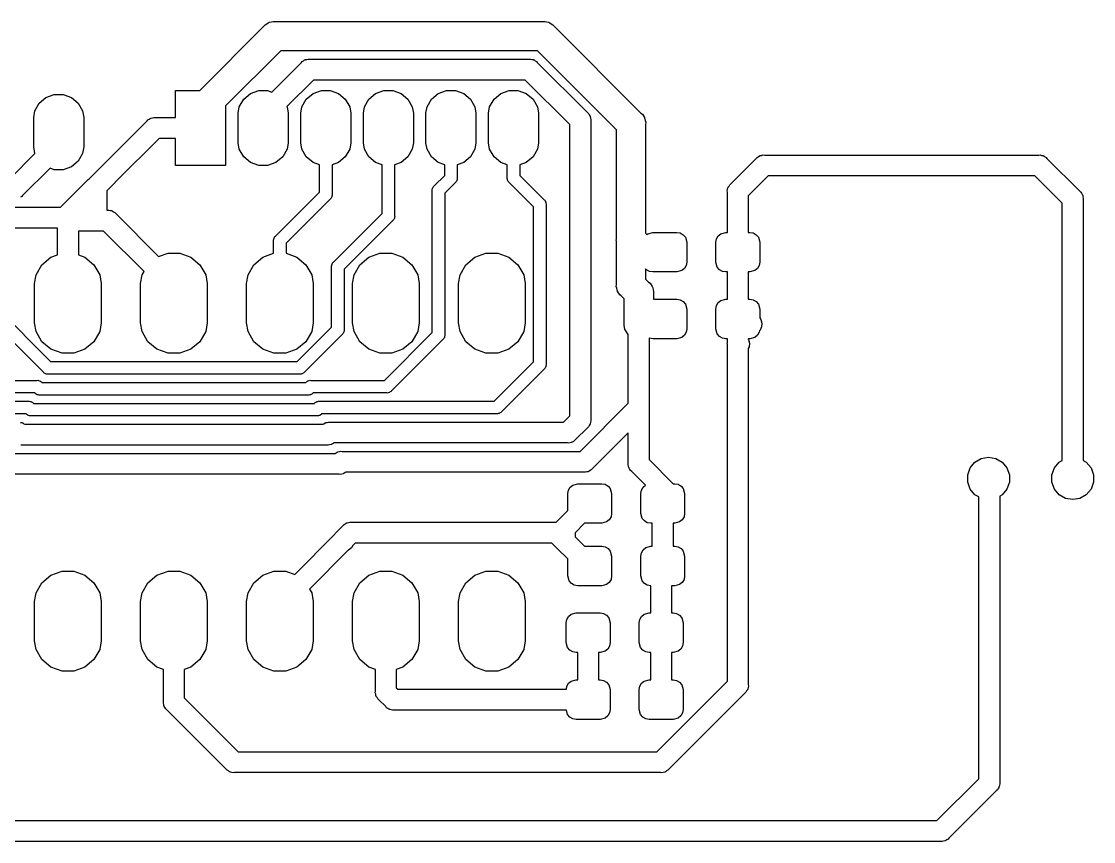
# Model space of a CAD drawing. Extents: x 41 to 175, y -135 to -43.
# Drawn here: x 118.81 to 144.5, y -134.9 to -115.25 of the extents above; entities that cross this region are included whole.
import ezdxf

# ---------------------------------------------------------------- set-up
doc = ezdxf.new("R2010")
doc.units = 0
doc.header["$MEASUREMENT"] = 0
doc.layers.add('BLACK', color=7, linetype='CONTINUOUS')

msp = doc.modelspace()

# ---------------------------------------------------------------- linework, layer by layer
at = {"layer": 'BLACK', "linetype": 'CONTINUOUS'}
for p, q in [((123.079, -116.9), (124.615, -115.363)), ((124.615, -115.363), (124.645, -115.328)), ((124.645, -115.328), (124.685, -115.305)), ((124.685, -115.305), (124.723, -115.278)), ((124.723, -115.278), (124.739, -115.274)), ((124.739, -115.274), (124.752, -115.266)), ((124.752, -115.266), (124.798, -115.258)), ((124.798, -115.258), (124.843, -115.246)), ((124.843, -115.246), (124.889, -115.25)), ((124.889, -115.25), (131.301, -115.25)), ((131.301, -115.25), (131.347, -115.246)), ((131.347, -115.246), (131.392, -115.258)), ((131.392, -115.258), (131.438, -115.266)), ((131.438, -115.266), (131.451, -115.274)), ((131.451, -115.274), (131.467, -115.278)), ((131.467, -115.278), (131.505, -115.305)), ((131.505, -115.305), (131.545, -115.328)), ((131.545, -115.328), (131.575, -115.363)), ((131.575, -115.363), (133.653, -117.442)), ((125.019, -115.95), (123.7, -117.269)), ((131.171, -115.95), (125.019, -115.95)), ((133.066, -117.845), (131.171, -115.95)), ((124.809, -116.938), (125.516, -116.231)), ((125.516, -116.231), (125.537, -116.206)), ((125.537, -116.206), (125.566, -116.189)), ((125.566, -116.189), (125.593, -116.17)), ((125.593, -116.17), (125.604, -116.167)), ((125.604, -116.167), (125.613, -116.161)), ((125.613, -116.161), (125.646, -116.156)), ((125.646, -116.156), (125.678, -116.147)), ((125.678, -116.147), (125.711, -116.15)), ((125.711, -116.15), (130.974, -116.15)), ((130.974, -116.15), (131.007, -116.147)), ((131.007, -116.147), (131.039, -116.156)), ((131.039, -116.156), (131.072, -116.161)), ((131.072, -116.161), (131.081, -116.167)), ((131.081, -116.167), (131.092, -116.17)), ((131.092, -116.17), (131.119, -116.189)), ((131.119, -116.189), (131.148, -116.206)), ((131.148, -116.206), (131.169, -116.231)), ((131.169, -116.231), (132.369, -117.431)), ((122.5, -117.55), (122.5, -116.9)), ((122.5, -116.9), (123.079, -116.9)), ((124.295, -116.972), (124.494, -116.9)), ((124.494, -116.9), (124.706, -116.9)), ((124.706, -116.9), (124.809, -116.938)), ((125.804, -116.65), (125.169, -117.285)), ((125.795, -116.972), (125.994, -116.9)), ((130.881, -116.65), (125.804, -116.65)), ((125.994, -116.9), (126.206, -116.9)), ((126.206, -116.9), (126.405, -116.972)), ((127.295, -116.972), (127.494, -116.9)), ((127.494, -116.9), (127.706, -116.9)), ((127.706, -116.9), (127.905, -116.972)), ((128.795, -116.972), (128.994, -116.9)), ((128.994, -116.9), (129.206, -116.9)), ((129.206, -116.9), (129.405, -116.972)), ((130.295, -116.972), (130.494, -116.9)), ((130.494, -116.9), (130.706, -116.9)), ((130.706, -116.9), (130.905, -116.972)), ((131.95, -117.719), (130.881, -116.65)), ((119.233, -117.208), (119.395, -117.072)), ((119.395, -117.072), (119.594, -117)), ((119.594, -117), (119.806, -117)), ((119.806, -117), (120.005, -117.072)), ((120.005, -117.072), (120.167, -117.208)), ((124.027, -117.292), (124.133, -117.108)), ((124.133, -117.108), (124.295, -116.972)), ((125.527, -117.292), (125.633, -117.108)), ((125.633, -117.108), (125.795, -116.972)), ((126.405, -116.972), (126.567, -117.108)), ((126.567, -117.108), (126.673, -117.292)), ((127.027, -117.292), (127.133, -117.108)), ((127.133, -117.108), (127.295, -116.972)), ((127.905, -116.972), (128.067, -117.108)), ((128.067, -117.108), (128.173, -117.292)), ((128.527, -117.292), (128.633, -117.108)), ((128.633, -117.108), (128.795, -116.972)), ((129.405, -116.972), (129.567, -117.108)), ((129.567, -117.108), (129.673, -117.292)), ((130.027, -117.292), (130.133, -117.108)), ((130.133, -117.108), (130.295, -116.972)), ((130.905, -116.972), (131.067, -117.108)), ((131.067, -117.108), (131.173, -117.292)), ((119.1, -117.548), (119.127, -117.392)), ((119.127, -117.392), (119.233, -117.208)), ((120.167, -117.208), (120.273, -117.392)), ((120.273, -117.392), (120.3, -117.548)), ((123.7, -117.269), (123.7, -118.7)), ((124, -117.448), (124.027, -117.292)), ((125.169, -117.285), (125.173, -117.292)), ((125.173, -117.292), (125.2, -117.448)), ((125.5, -117.448), (125.527, -117.292)), ((126.673, -117.292), (126.7, -117.448)), ((127, -117.448), (127.027, -117.292)), ((128.173, -117.292), (128.2, -117.448)), ((128.5, -117.448), (128.527, -117.292)), ((129.673, -117.292), (129.7, -117.448)), ((130, -117.448), (130.027, -117.292)), ((131.173, -117.292), (131.2, -117.448)), ((119.1, -118.252), (119.1, -117.548)), ((120.3, -117.548), (120.3, -118.252)), ((120.739, -118.708), (121.816, -117.631)), ((121.816, -117.631), (121.837, -117.606)), ((121.837, -117.606), (121.866, -117.589)), ((121.866, -117.589), (121.893, -117.57)), ((121.893, -117.57), (121.904, -117.567)), ((121.904, -117.567), (121.913, -117.561)), ((121.913, -117.561), (121.946, -117.556)), ((121.946, -117.556), (121.978, -117.547)), ((121.978, -117.547), (122.011, -117.55)), ((122.011, -117.55), (122.5, -117.55)), ((124, -118.152), (124, -117.448)), ((125.2, -117.448), (125.2, -118.152)), ((125.5, -118.152), (125.5, -117.448)), ((126.7, -117.448), (126.7, -118.152)), ((127, -118.152), (127, -117.448)), ((128.2, -117.448), (128.2, -118.152)), ((128.5, -118.152), (128.5, -117.448)), ((129.7, -117.448), (129.7, -118.152)), ((130, -118.152), (130, -117.448)), ((131.2, -117.448), (131.2, -118.152)), ((132.369, -117.431), (132.394, -117.452)), ((132.394, -117.452), (132.411, -117.481)), ((132.411, -117.481), (132.43, -117.508)), ((132.43, -117.508), (132.433, -117.519)), ((132.433, -117.519), (132.439, -117.528)), ((132.439, -117.528), (132.444, -117.561)), ((132.444, -117.561), (132.453, -117.593)), ((132.453, -117.593), (132.45, -117.626)), ((132.45, -117.626), (132.45, -124.789)), ((133.653, -117.442), (133.689, -117.472)), ((133.689, -117.472), (133.712, -117.512)), ((133.712, -117.512), (133.738, -117.55)), ((133.738, -117.55), (133.742, -117.565)), ((133.742, -117.565), (133.75, -117.578)), ((133.75, -117.578), (133.758, -117.624)), ((133.758, -117.624), (133.77, -117.669)), ((133.77, -117.669), (133.766, -117.715)), ((131.95, -124.696), (131.95, -117.719)), ((133.066, -120.438), (133.066, -117.845)), ((133.766, -117.715), (133.766, -120.324)), ((122.104, -118.05), (121.092, -119.061)), ((122.5, -118.05), (122.104, -118.05)), ((122.5, -118.7), (122.5, -118.05)), ((124.027, -118.308), (124, -118.152)), ((125.2, -118.152), (125.173, -118.308)), ((125.527, -118.308), (125.5, -118.152)), ((126.7, -118.152), (126.673, -118.308)), ((127.027, -118.308), (127, -118.152)), ((128.2, -118.152), (128.173, -118.308)), ((128.527, -118.308), (128.5, -118.152)), ((129.7, -118.152), (129.673, -118.308)), ((130.027, -118.308), (130, -118.152)), ((131.2, -118.152), (131.173, -118.308)), ((118.546, -119), (119.131, -118.415)), ((119.127, -118.408), (119.1, -118.252)), ((119.131, -118.415), (119.127, -118.408)), ((120.273, -118.408), (120.167, -118.592)), ((120.3, -118.252), (120.273, -118.408)), ((124.133, -118.492), (124.027, -118.308)), ((125.173, -118.308), (125.067, -118.492)), ((125.633, -118.492), (125.527, -118.308)), ((126.673, -118.308), (126.567, -118.492)), ((127.133, -118.492), (127.027, -118.308)), ((128.173, -118.308), (128.067, -118.492)), ((128.633, -118.492), (128.527, -118.308)), ((129.673, -118.308), (129.567, -118.492)), ((130.133, -118.492), (130.027, -118.308)), ((131.173, -118.308), (131.067, -118.492)), ((136.546, -118.456), (136.578, -118.447)), ((136.578, -118.447), (136.611, -118.45)), ((143.189, -118.45), (143.222, -118.447)), ((143.222, -118.447), (143.254, -118.456)), ((120.167, -118.592), (120.005, -118.728)), ((123.7, -118.7), (122.5, -118.7)), ((124.295, -118.628), (124.133, -118.492)), ((124.494, -118.7), (124.295, -118.628)), ((124.706, -118.7), (124.494, -118.7)), ((124.905, -118.628), (124.706, -118.7)), ((125.067, -118.492), (124.905, -118.628)), ((125.795, -118.628), (125.633, -118.492)), ((125.95, -118.684), (125.795, -118.628)), ((125.95, -119.013), (125.95, -118.684)), ((126.405, -118.628), (126.25, -118.684)), ((126.25, -118.684), (126.25, -119.393)), ((126.567, -118.492), (126.405, -118.628)), ((127.295, -118.628), (127.133, -118.492)), ((127.45, -118.684), (127.295, -118.628)), ((127.45, -119.852), (127.45, -118.684)), ((127.905, -118.628), (127.75, -118.684)), ((127.75, -118.684), (127.75, -119.907)), ((128.067, -118.492), (127.905, -118.628)), ((128.795, -118.628), (128.633, -118.492)), ((128.95, -118.684), (128.795, -118.628)), ((128.95, -118.938), (128.95, -118.684)), ((129.405, -118.628), (129.25, -118.684)), ((129.25, -118.684), (129.25, -118.993)), ((129.567, -118.492), (129.405, -118.628)), ((130.295, -118.628), (130.133, -118.492)), ((130.45, -118.684), (130.295, -118.628)), ((130.45, -118.993), (130.45, -118.684)), ((130.905, -118.628), (130.75, -118.684)), ((130.75, -118.684), (130.75, -118.938)), ((131.067, -118.492), (130.905, -118.628)), ((135.806, -119.141), (136.416, -118.531)), ((136.416, -118.531), (136.437, -118.506)), ((136.437, -118.506), (136.466, -118.489)), ((136.466, -118.489), (136.493, -118.47)), ((136.493, -118.47), (136.504, -118.467)), ((136.504, -118.467), (136.513, -118.461)), ((136.513, -118.461), (136.546, -118.456)), ((136.611, -118.45), (143.189, -118.45)), ((143.254, -118.456), (143.287, -118.461)), ((143.287, -118.461), (143.296, -118.467)), ((143.296, -118.467), (143.307, -118.47)), ((143.307, -118.47), (143.334, -118.489)), ((143.334, -118.489), (143.363, -118.506)), ((143.363, -118.506), (143.384, -118.531)), ((143.384, -118.531), (144.169, -119.316)), ((119.491, -118.762), (118.834, -119.419)), ((119.594, -118.8), (119.491, -118.762)), ((119.806, -118.8), (119.594, -118.8)), ((120.005, -118.728), (119.806, -118.8)), ((120.431, -119.016), (120.654, -118.793)), ((120.654, -118.793), (120.739, -118.708)), ((120.739, -118.708), (120.739, -118.708)), ((128.699, -119.189), (128.95, -118.938)), ((130.75, -118.938), (131.331, -119.519)), ((136.704, -118.95), (136.225, -119.429)), ((143.096, -118.95), (136.704, -118.95)), ((143.75, -119.604), (143.096, -118.95)), ((119.746, -119.7), (120.4, -119.046)), ((120.4, -119.046), (120.406, -119.037)), ((120.406, -119.037), (120.431, -119.016)), ((121.009, -119.144), (120.85, -119.304)), ((121.092, -119.061), (121.009, -119.144)), ((121.092, -119.061), (121.092, -119.061)), ((125.95, -119.338), (125.95, -119.013)), ((125.95, -119.013), (125.95, -119.013)), ((128.673, -119.219), (128.683, -119.202)), ((128.683, -119.202), (128.699, -119.189)), ((129.201, -119.111), (128.95, -119.362)), ((129.217, -119.098), (129.201, -119.111)), ((129.227, -119.081), (129.217, -119.098)), ((129.238, -119.064), (129.227, -119.081)), ((129.24, -119.058), (129.238, -119.064)), ((129.243, -119.052), (129.24, -119.058)), ((129.247, -119.032), (129.243, -119.052)), ((129.252, -119.013), (129.247, -119.032)), ((129.25, -118.993), (129.252, -119.013)), ((130.448, -119.013), (130.45, -118.993)), ((130.453, -119.032), (130.448, -119.013)), ((130.457, -119.052), (130.453, -119.032)), ((130.46, -119.058), (130.457, -119.052)), ((130.462, -119.064), (130.46, -119.058)), ((130.473, -119.081), (130.462, -119.064)), ((130.483, -119.098), (130.473, -119.081)), ((130.499, -119.111), (130.483, -119.098)), ((131.08, -119.692), (130.499, -119.111)), ((135.745, -119.218), (135.764, -119.191)), ((135.764, -119.191), (135.781, -119.162)), ((135.781, -119.162), (135.806, -119.141)), ((118.813, -119.444), (118.784, -119.461)), ((118.834, -119.419), (118.813, -119.444)), ((120.85, -119.304), (120.85, -119.77)), ((124.899, -120.389), (125.95, -119.338)), ((126.238, -119.464), (126.227, -119.481)), ((126.24, -119.458), (126.238, -119.464)), ((126.243, -119.452), (126.24, -119.458)), ((126.247, -119.432), (126.243, -119.452)), ((126.252, -119.413), (126.247, -119.432)), ((126.25, -119.393), (126.252, -119.413)), ((128.648, -119.287), (128.653, -119.267)), ((128.65, -119.307), (128.648, -119.287)), ((128.65, -122.704), (128.65, -119.307)), ((128.653, -119.267), (128.657, -119.248)), ((128.657, -119.248), (128.66, -119.242)), ((128.66, -119.242), (128.662, -119.236)), ((128.662, -119.236), (128.673, -119.219)), ((128.95, -119.362), (128.95, -122.76)), ((135.722, -119.303), (135.731, -119.271)), ((135.725, -119.336), (135.722, -119.303)), ((135.725, -120.301), (135.725, -119.336)), ((135.731, -119.271), (135.736, -119.238)), ((135.736, -119.238), (135.742, -119.229)), ((135.742, -119.229), (135.745, -119.218)), ((136.225, -119.429), (136.225, -120.301)), ((144.169, -119.316), (144.194, -119.337)), ((144.194, -119.337), (144.211, -119.366)), ((144.211, -119.366), (144.23, -119.393)), ((144.23, -119.393), (144.233, -119.404)), ((144.233, -119.404), (144.239, -119.413)), ((144.239, -119.413), (144.244, -119.446)), ((144.244, -119.446), (144.253, -119.478)), ((110.961, -119.7), (119.746, -119.7)), ((126.201, -119.511), (125.15, -120.562)), ((126.217, -119.498), (126.201, -119.511)), ((126.227, -119.481), (126.217, -119.498)), ((131.08, -123.408), (131.08, -119.692)), ((131.331, -119.519), (131.347, -119.532)), ((131.347, -119.532), (131.357, -119.549)), ((131.357, -119.549), (131.368, -119.566)), ((131.368, -119.566), (131.37, -119.572)), ((131.37, -119.572), (131.373, -119.578)), ((131.373, -119.578), (131.377, -119.598)), ((131.377, -119.598), (131.382, -119.617)), ((131.382, -119.617), (131.38, -119.637)), ((131.38, -119.637), (131.38, -123.463)), ((143.75, -125.767), (143.75, -119.604)), ((144.253, -119.478), (144.25, -119.511)), ((144.25, -119.511), (144.25, -125.767)), ((120.85, -119.77), (120.869, -119.77)), ((120.869, -119.77), (120.902, -119.767)), ((120.902, -119.767), (120.934, -119.776)), ((120.934, -119.776), (120.967, -119.781)), ((120.967, -119.781), (120.977, -119.787)), ((120.977, -119.787), (120.987, -119.79)), ((120.987, -119.79), (121.014, -119.809)), ((121.014, -119.809), (121.043, -119.826)), ((121.043, -119.826), (121.065, -119.851)), ((121.065, -119.851), (122.095, -120.881)), ((126.289, -121.013), (127.45, -119.852)), ((127.738, -119.978), (127.727, -119.994)), ((127.74, -119.972), (127.738, -119.978)), ((127.743, -119.966), (127.74, -119.972)), ((127.747, -119.946), (127.743, -119.966)), ((127.752, -119.927), (127.747, -119.946)), ((127.75, -119.907), (127.752, -119.927)), ((119.67, -120.2), (111.054, -120.2)), ((119.67, -120.84), (119.67, -120.2)), ((127.701, -120.024), (126.54, -121.186)), ((127.717, -120.012), (127.701, -120.024)), ((127.727, -119.994), (127.717, -120.012)), ((120.776, -120.27), (120.17, -120.27)), ((120.17, -120.27), (120.17, -120.84)), ((121.745, -121.239), (120.776, -120.27)), ((124.848, -120.487), (124.853, -120.467)), ((124.85, -120.507), (124.848, -120.487)), ((124.853, -120.467), (124.857, -120.448)), ((124.857, -120.448), (124.86, -120.442)), ((124.86, -120.442), (124.862, -120.436)), ((124.862, -120.436), (124.873, -120.419)), ((124.873, -120.419), (124.883, -120.402)), ((124.883, -120.402), (124.899, -120.389)), ((133.062, -120.499), (133.066, -120.453)), ((133.066, -120.515), (133.062, -120.499)), ((133.066, -120.453), (133.066, -120.438)), ((133.066, -120.438), (133.066, -120.438)), ((133.766, -120.324), (133.795, -120.353)), ((133.795, -120.353), (133.819, -120.333)), ((133.819, -120.333), (133.938, -120.301)), ((133.938, -120.301), (134.512, -120.301)), ((134.512, -120.301), (134.594, -120.315)), ((134.594, -120.315), (134.665, -120.357)), ((134.665, -120.357), (134.718, -120.42)), ((134.718, -120.42), (134.75, -120.539)), ((135.45, -120.539), (135.464, -120.457)), ((135.464, -120.457), (135.506, -120.386)), ((135.506, -120.386), (135.569, -120.333)), ((135.569, -120.333), (135.688, -120.301)), ((135.688, -120.301), (135.725, -120.301)), ((136.225, -120.301), (136.262, -120.301)), ((136.262, -120.301), (136.344, -120.315)), ((136.344, -120.315), (136.415, -120.357)), ((136.415, -120.357), (136.468, -120.42)), ((136.468, -120.42), (136.5, -120.539)), ((124.85, -120.803), (124.85, -120.507)), ((125.15, -120.562), (125.15, -120.803)), ((133.066, -121.552), (133.066, -120.515)), ((134.75, -120.539), (134.75, -121.014)), ((135.45, -121.014), (135.45, -120.539)), ((136.5, -120.539), (136.5, -121.014)), ((119.298, -121.078), (119.514, -120.896)), ((119.514, -120.896), (119.67, -120.84)), ((120.17, -120.84), (120.326, -120.896)), ((120.326, -120.896), (120.542, -121.078)), ((122.095, -120.881), (122.319, -120.8)), ((122.319, -120.8), (122.601, -120.8)), ((122.601, -120.8), (122.866, -120.896)), ((122.866, -120.896), (123.082, -121.078)), ((124.378, -121.078), (124.594, -120.896)), ((124.594, -120.896), (124.85, -120.803)), ((125.15, -120.803), (125.406, -120.896)), ((125.406, -120.896), (125.622, -121.078)), ((126.273, -121.026), (126.289, -121.013)), ((126.918, -121.078), (127.134, -120.896)), ((127.134, -120.896), (127.399, -120.8)), ((127.399, -120.8), (127.681, -120.8)), ((127.681, -120.8), (127.946, -120.896)), ((127.946, -120.896), (128.162, -121.078)), ((129.458, -121.078), (129.674, -120.896)), ((129.674, -120.896), (129.939, -120.8)), ((129.939, -120.8), (130.221, -120.8)), ((130.221, -120.8), (130.486, -120.896)), ((130.486, -120.896), (130.702, -121.078)), ((134.75, -121.014), (134.736, -121.095)), ((135.482, -121.132), (135.45, -121.014)), ((136.5, -121.014), (136.486, -121.095)), ((119.157, -121.322), (119.298, -121.078)), ((120.542, -121.078), (120.683, -121.322)), ((121.697, -121.322), (121.745, -121.239)), ((123.082, -121.078), (123.223, -121.322)), ((124.237, -121.322), (124.378, -121.078)), ((125.622, -121.078), (125.763, -121.322)), ((126.238, -121.11), (126.243, -121.091)), ((126.24, -121.13), (126.238, -121.11)), ((126.24, -122.574), (126.24, -121.13)), ((126.243, -121.091), (126.247, -121.072)), ((126.247, -121.072), (126.25, -121.066)), ((126.25, -121.066), (126.252, -121.059)), ((126.252, -121.059), (126.263, -121.043)), ((126.263, -121.043), (126.273, -121.026)), ((126.54, -121.186), (126.54, -122.63)), ((126.777, -121.322), (126.918, -121.078)), ((128.162, -121.078), (128.303, -121.322)), ((129.317, -121.322), (129.458, -121.078)), ((130.702, -121.078), (130.843, -121.322)), ((133.785, -121.196), (133.766, -121.173)), ((133.766, -121.173), (133.766, -121.422)), ((133.856, -121.237), (133.785, -121.196)), ((133.938, -121.251), (133.856, -121.237)), ((134.512, -121.251), (133.938, -121.251)), ((134.631, -121.219), (134.512, -121.251)), ((134.694, -121.166), (134.631, -121.219)), ((134.736, -121.095), (134.694, -121.166)), ((135.535, -121.196), (135.482, -121.132)), ((135.606, -121.237), (135.535, -121.196)), ((135.688, -121.251), (135.606, -121.237)), ((135.725, -121.251), (135.688, -121.251)), ((135.725, -121.901), (135.725, -121.251)), ((136.262, -121.251), (136.225, -121.251)), ((136.225, -121.251), (136.225, -121.901)), ((136.381, -121.219), (136.262, -121.251)), ((136.444, -121.166), (136.381, -121.219)), ((136.486, -121.095), (136.444, -121.166)), ((119.12, -121.53), (119.157, -121.322)), ((119.12, -122.47), (119.12, -121.53)), ((120.683, -121.322), (120.72, -121.53)), ((120.72, -121.53), (120.72, -122.47)), ((121.66, -121.53), (121.697, -121.322)), ((121.66, -122.47), (121.66, -121.53)), ((123.223, -121.322), (123.26, -121.53)), ((123.26, -121.53), (123.26, -122.47)), ((124.2, -121.53), (124.237, -121.322)), ((124.2, -122.47), (124.2, -121.53)), ((125.763, -121.322), (125.8, -121.53)), ((125.8, -121.53), (125.8, -122.47)), ((126.74, -121.53), (126.777, -121.322)), ((126.74, -122.47), (126.74, -121.53)), ((128.303, -121.322), (128.34, -121.53)), ((128.34, -121.53), (128.34, -122.47)), ((129.28, -121.53), (129.317, -121.322)), ((129.28, -122.47), (129.28, -121.53)), ((130.843, -121.322), (130.88, -121.53)), ((130.88, -121.53), (130.88, -122.47)), ((133.766, -121.422), (133.837, -121.493)), ((133.837, -121.493), (133.872, -121.523)), ((133.872, -121.523), (133.895, -121.563)), ((133.062, -121.598), (133.066, -121.552)), ((133.074, -121.643), (133.062, -121.598)), ((133.082, -121.689), (133.074, -121.643)), ((133.09, -121.703), (133.082, -121.689)), ((133.094, -121.718), (133.09, -121.703)), ((133.121, -121.756), (133.094, -121.718)), ((133.144, -121.796), (133.121, -121.756)), ((133.895, -121.563), (133.922, -121.601)), ((133.922, -121.601), (133.926, -121.616)), ((133.926, -121.616), (133.934, -121.63)), ((133.934, -121.63), (133.942, -121.675)), ((133.942, -121.675), (133.954, -121.72)), ((133.954, -121.72), (133.95, -121.766)), ((133.95, -121.766), (133.95, -121.901)), ((133.18, -121.826), (133.144, -121.796)), ((133.25, -121.896), (133.18, -121.826)), ((133.25, -122.531), (133.25, -121.896)), ((133.95, -121.901), (134.512, -121.901)), ((134.512, -121.901), (134.594, -121.915)), ((134.594, -121.915), (134.665, -121.957)), ((134.665, -121.957), (134.718, -122.02)), ((134.718, -122.02), (134.75, -122.139)), ((135.464, -122.057), (135.506, -121.986)), ((135.506, -121.986), (135.569, -121.933)), ((135.569, -121.933), (135.688, -121.901)), ((135.688, -121.901), (135.725, -121.901)), ((136.225, -121.901), (136.262, -121.901)), ((136.262, -121.901), (136.344, -121.915)), ((136.344, -121.915), (136.415, -121.957)), ((136.415, -121.957), (136.468, -122.02)), ((136.468, -122.02), (136.5, -122.139)), ((118.18, -122.074), (119.506, -123.4)), ((134.75, -122.139), (134.75, -122.614)), ((135.45, -122.139), (135.464, -122.057)), ((135.45, -122.614), (135.45, -122.139)), ((136.5, -122.139), (136.5, -122.35)), ((119.333, -123.651), (118.176, -122.494)), ((119.157, -122.678), (119.12, -122.47)), ((120.72, -122.47), (120.683, -122.678)), ((121.697, -122.678), (121.66, -122.47)), ((123.26, -122.47), (123.223, -122.678)), ((124.237, -122.678), (124.2, -122.47)), ((125.8, -122.47), (125.763, -122.678)), ((126.777, -122.678), (126.74, -122.47)), ((128.34, -122.47), (128.303, -122.678)), ((129.317, -122.678), (129.28, -122.47)), ((130.88, -122.47), (130.843, -122.678)), ((133.266, -122.622), (133.25, -122.531)), ((136.5, -122.35), (136.53, -122.393)), ((136.53, -122.393), (136.553, -122.478)), ((136.553, -122.478), (136.545, -122.566)), ((119.298, -122.922), (119.157, -122.678)), ((120.683, -122.678), (120.542, -122.922)), ((121.838, -122.922), (121.697, -122.678)), ((123.223, -122.678), (123.082, -122.922)), ((124.378, -122.922), (124.237, -122.678)), ((125.414, -123.4), (126.24, -122.574)), ((126.491, -122.747), (125.587, -123.651)), ((125.763, -122.678), (125.622, -122.922)), ((126.507, -122.734), (126.491, -122.747)), ((126.517, -122.717), (126.507, -122.734)), ((126.528, -122.701), (126.517, -122.717)), ((126.53, -122.694), (126.528, -122.701)), ((126.533, -122.688), (126.53, -122.694)), ((126.537, -122.669), (126.533, -122.688)), ((126.542, -122.65), (126.537, -122.669)), ((126.54, -122.63), (126.542, -122.65)), ((126.918, -122.922), (126.777, -122.678)), ((127.504, -123.85), (128.65, -122.704)), ((128.303, -122.678), (128.162, -122.922)), ((128.947, -122.799), (128.943, -122.818)), ((128.952, -122.78), (128.947, -122.799)), ((128.95, -122.76), (128.952, -122.78)), ((129.458, -122.922), (129.317, -122.678)), ((130.843, -122.678), (130.702, -122.922)), ((133.328, -122.728), (133.266, -122.622)), ((133.35, -122.747), (133.328, -122.728)), ((133.35, -124.396), (133.35, -122.747)), ((134.694, -122.766), (134.631, -122.819)), ((134.736, -122.695), (134.694, -122.766)), ((134.75, -122.614), (134.736, -122.695)), ((135.482, -122.732), (135.45, -122.614)), ((135.535, -122.796), (135.482, -122.732)), ((135.606, -122.837), (135.535, -122.796)), ((136.444, -122.766), (136.381, -122.819)), ((136.486, -122.695), (136.444, -122.766)), ((136.491, -122.662), (136.486, -122.695)), ((136.508, -122.646), (136.491, -122.662)), ((136.545, -122.566), (136.508, -122.646)), ((119.514, -123.104), (119.298, -122.922)), ((120.542, -122.922), (120.326, -123.104)), ((122.054, -123.104), (121.838, -122.922)), ((123.082, -122.922), (122.866, -123.104)), ((124.594, -123.104), (124.378, -122.922)), ((125.622, -122.922), (125.406, -123.104)), ((127.134, -123.104), (126.918, -122.922)), ((128.901, -122.877), (127.677, -124.101)), ((128.162, -122.922), (127.946, -123.104)), ((128.917, -122.864), (128.901, -122.877)), ((128.927, -122.847), (128.917, -122.864)), ((128.938, -122.831), (128.927, -122.847)), ((128.94, -122.824), (128.938, -122.831)), ((128.943, -122.818), (128.94, -122.824)), ((129.674, -123.104), (129.458, -122.922)), ((130.702, -122.922), (130.486, -123.104)), ((133.856, -122.837), (133.85, -122.833)), ((133.85, -122.833), (133.85, -124.489)), ((133.938, -122.851), (133.856, -122.837)), ((134.512, -122.851), (133.938, -122.851)), ((134.631, -122.819), (134.512, -122.851)), ((135.688, -122.851), (135.606, -122.837)), ((135.725, -122.851), (135.688, -122.851)), ((135.722, -122.973), (135.725, -122.94)), ((135.725, -122.984), (135.722, -122.973)), ((135.725, -122.94), (135.725, -122.851)), ((135.725, -131.056), (135.725, -122.984)), ((136.262, -122.851), (136.225, -122.851)), ((136.225, -122.851), (136.225, -122.862)), ((136.225, -122.862), (136.23, -122.869)), ((136.245, -123.042), (136.225, -123.085)), ((136.23, -122.869), (136.253, -122.954)), ((136.253, -122.954), (136.245, -123.042)), ((136.381, -122.819), (136.262, -122.851)), ((119.779, -123.2), (119.514, -123.104)), ((120.061, -123.2), (119.779, -123.2)), ((120.326, -123.104), (120.061, -123.2)), ((122.319, -123.2), (122.054, -123.104)), ((122.601, -123.2), (122.319, -123.2)), ((122.866, -123.104), (122.601, -123.2)), ((124.859, -123.2), (124.594, -123.104)), ((125.141, -123.2), (124.859, -123.2)), ((125.406, -123.104), (125.141, -123.2)), ((127.399, -123.2), (127.134, -123.104)), ((127.681, -123.2), (127.399, -123.2)), ((127.946, -123.104), (127.681, -123.2)), ((129.939, -123.2), (129.674, -123.104)), ((130.221, -123.2), (129.939, -123.2)), ((130.486, -123.104), (130.221, -123.2)), ((136.225, -123.085), (136.225, -131.149)), ((119.506, -123.4), (125.414, -123.4)), ((130.138, -124.35), (131.08, -123.408)), ((131.331, -123.581), (130.311, -124.601)), ((131.347, -123.568), (131.331, -123.581)), ((131.357, -123.551), (131.347, -123.568)), ((131.368, -123.534), (131.357, -123.551)), ((131.37, -123.528), (131.368, -123.534)), ((131.373, -123.522), (131.37, -123.528)), ((131.377, -123.502), (131.373, -123.522)), ((131.382, -123.483), (131.377, -123.502)), ((131.38, -123.463), (131.382, -123.483)), ((119.346, -123.667), (119.333, -123.651)), ((119.363, -123.677), (119.346, -123.667)), ((119.379, -123.688), (119.363, -123.677)), ((119.386, -123.69), (119.379, -123.688)), ((119.392, -123.693), (119.386, -123.69)), ((119.411, -123.697), (119.392, -123.693)), ((119.43, -123.702), (119.411, -123.697)), ((119.45, -123.7), (119.43, -123.702)), ((125.47, -123.7), (119.45, -123.7)), ((125.49, -123.702), (125.47, -123.7)), ((125.509, -123.697), (125.49, -123.702)), ((125.528, -123.693), (125.509, -123.697)), ((125.534, -123.69), (125.528, -123.693)), ((125.541, -123.688), (125.534, -123.69)), ((125.557, -123.677), (125.541, -123.688)), ((125.574, -123.667), (125.557, -123.677)), ((125.587, -123.651), (125.574, -123.667)), ((116.502, -123.85), (119.18, -123.85)), ((119.18, -123.85), (119.2, -123.848)), ((119.2, -123.848), (119.219, -123.853)), ((119.219, -123.853), (119.239, -123.857)), ((119.239, -123.857), (119.244, -123.86)), ((119.244, -123.86), (119.251, -123.862)), ((119.251, -123.862), (119.267, -123.873)), ((119.267, -123.873), (119.284, -123.883)), ((119.284, -123.883), (119.297, -123.899)), ((119.297, -123.899), (119.299, -123.9)), ((119.299, -123.9), (125.621, -123.9)), ((125.621, -123.9), (125.623, -123.899)), ((125.623, -123.899), (125.636, -123.883)), ((125.636, -123.883), (125.653, -123.873)), ((125.653, -123.873), (125.669, -123.862)), ((125.669, -123.862), (125.676, -123.86)), ((125.676, -123.86), (125.681, -123.857)), ((125.681, -123.857), (125.701, -123.853)), ((125.701, -123.853), (125.72, -123.848)), ((125.72, -123.848), (125.74, -123.85)), ((125.74, -123.85), (127.504, -123.85)), ((114.462, -124.35), (118.973, -124.35)), ((119.124, -124.15), (116.447, -124.15)), ((118.973, -124.35), (118.993, -124.348)), ((118.993, -124.348), (119.012, -124.353)), ((119.012, -124.353), (119.031, -124.357)), ((119.126, -124.151), (119.124, -124.15)), ((119.139, -124.167), (119.126, -124.151)), ((119.156, -124.177), (119.139, -124.167)), ((119.172, -124.188), (119.156, -124.177)), ((119.179, -124.19), (119.172, -124.188)), ((119.184, -124.193), (119.179, -124.19)), ((119.204, -124.197), (119.184, -124.193)), ((119.223, -124.202), (119.204, -124.197)), ((119.243, -124.2), (119.223, -124.202)), ((125.677, -124.2), (119.243, -124.2)), ((125.697, -124.202), (125.677, -124.2)), ((125.716, -124.197), (125.697, -124.202)), ((125.736, -124.193), (125.716, -124.197)), ((125.741, -124.19), (125.736, -124.193)), ((125.748, -124.188), (125.741, -124.19)), ((125.764, -124.177), (125.748, -124.188)), ((125.781, -124.167), (125.764, -124.177)), ((125.794, -124.151), (125.781, -124.167)), ((125.796, -124.15), (125.794, -124.151)), ((127.56, -124.15), (125.796, -124.15)), ((125.889, -124.357), (125.908, -124.353)), ((125.908, -124.353), (125.927, -124.348)), ((125.927, -124.348), (125.947, -124.35)), ((125.947, -124.35), (130.138, -124.35)), ((127.58, -124.152), (127.56, -124.15)), ((127.599, -124.147), (127.58, -124.152)), ((127.618, -124.143), (127.599, -124.147)), ((127.624, -124.14), (127.618, -124.143)), ((127.631, -124.138), (127.624, -124.14)), ((127.647, -124.127), (127.631, -124.138)), ((127.664, -124.117), (127.647, -124.127)), ((127.677, -124.101), (127.664, -124.117)), ((119.031, -124.357), (119.037, -124.36)), ((119.037, -124.36), (119.044, -124.362)), ((119.044, -124.362), (119.06, -124.373)), ((119.06, -124.373), (119.077, -124.383)), ((119.077, -124.383), (119.09, -124.399)), ((119.09, -124.399), (119.092, -124.4)), ((119.092, -124.4), (125.828, -124.4)), ((125.828, -124.4), (125.83, -124.399)), ((125.83, -124.399), (125.843, -124.383)), ((125.843, -124.383), (125.86, -124.373)), ((125.86, -124.373), (125.876, -124.362)), ((125.876, -124.362), (125.883, -124.36)), ((125.883, -124.36), (125.889, -124.357)), ((130.311, -124.601), (130.298, -124.617)), ((132.196, -125.55), (133.35, -124.396)), ((133.85, -124.489), (133.853, -124.522)), ((133.853, -124.522), (133.85, -124.533)), ((133.85, -124.533), (133.85, -125.746)), ((118.917, -124.65), (114.407, -124.65)), ((118.785, -124.856), (118.818, -124.861)), ((118.818, -124.861), (118.827, -124.867)), ((118.827, -124.867), (118.838, -124.87)), ((118.838, -124.87), (118.865, -124.889)), ((118.919, -124.651), (118.917, -124.65)), ((118.932, -124.667), (118.919, -124.651)), ((118.949, -124.677), (118.932, -124.667)), ((118.965, -124.688), (118.949, -124.677)), ((118.972, -124.69), (118.965, -124.688)), ((118.977, -124.693), (118.972, -124.69)), ((118.997, -124.697), (118.977, -124.693)), ((119.016, -124.702), (118.997, -124.697)), ((119.036, -124.7), (119.016, -124.702)), ((125.884, -124.7), (119.036, -124.7)), ((125.904, -124.702), (125.884, -124.7)), ((125.923, -124.697), (125.904, -124.702)), ((125.943, -124.693), (125.923, -124.697)), ((125.948, -124.69), (125.943, -124.693)), ((125.955, -124.688), (125.948, -124.69)), ((125.971, -124.677), (125.955, -124.688)), ((125.988, -124.667), (125.971, -124.677)), ((126.001, -124.651), (125.988, -124.667)), ((126.003, -124.65), (126.001, -124.651)), ((130.193, -124.65), (126.003, -124.65)), ((126.055, -124.889), (126.082, -124.87)), ((126.082, -124.87), (126.093, -124.867)), ((126.093, -124.867), (126.102, -124.861)), ((126.102, -124.861), (126.135, -124.856)), ((126.135, -124.856), (126.167, -124.847)), ((126.167, -124.847), (126.2, -124.85)), ((126.2, -124.85), (131.796, -124.85)), ((130.213, -124.652), (130.193, -124.65)), ((130.233, -124.647), (130.213, -124.652)), ((130.252, -124.643), (130.233, -124.647)), ((130.258, -124.64), (130.252, -124.643)), ((130.264, -124.638), (130.258, -124.64)), ((130.281, -124.627), (130.264, -124.638)), ((130.298, -124.617), (130.281, -124.627)), ((131.796, -124.85), (131.95, -124.696)), ((132.444, -124.854), (132.439, -124.887)), ((132.453, -124.822), (132.444, -124.854)), ((132.45, -124.789), (132.453, -124.822)), ((118.865, -124.889), (118.885, -124.9)), ((118.885, -124.9), (126.035, -124.9)), ((126.035, -124.9), (126.055, -124.889)), ((132.369, -124.984), (132.085, -125.269)), ((132.394, -124.963), (132.369, -124.984)), ((132.411, -124.934), (132.394, -124.963)), ((132.43, -124.907), (132.411, -124.934)), ((132.433, -124.897), (132.43, -124.907)), ((132.439, -124.887), (132.433, -124.897)), ((133.35, -125.104), (132.484, -125.969)), ((133.35, -125.839), (133.35, -125.104)), ((126.236, -125.383), (126.226, -125.389)), ((126.246, -125.38), (126.236, -125.383)), ((126.274, -125.361), (126.246, -125.38)), ((126.293, -125.35), (126.274, -125.361)), ((131.889, -125.35), (126.293, -125.35)), ((131.922, -125.353), (131.889, -125.35)), ((131.954, -125.344), (131.922, -125.353)), ((131.987, -125.339), (131.954, -125.344)), ((131.997, -125.333), (131.987, -125.339)), ((132.007, -125.33), (131.997, -125.333)), ((132.034, -125.311), (132.007, -125.33)), ((132.063, -125.294), (132.034, -125.311)), ((132.085, -125.269), (132.063, -125.294)), ((112.322, -125.6), (126.325, -125.6)), ((126.128, -125.4), (118.792, -125.4)), ((126.161, -125.403), (126.128, -125.4)), ((126.193, -125.394), (126.161, -125.403)), ((126.226, -125.389), (126.193, -125.394)), ((126.325, -125.6), (126.345, -125.589)), ((126.345, -125.589), (126.372, -125.57)), ((126.372, -125.57), (126.383, -125.567)), ((126.383, -125.567), (126.392, -125.561)), ((126.392, -125.561), (126.425, -125.556)), ((126.425, -125.556), (126.457, -125.547)), ((126.457, -125.547), (126.49, -125.55)), ((126.49, -125.55), (132.196, -125.55)), ((133.347, -125.872), (133.35, -125.839)), ((133.356, -125.904), (133.347, -125.872)), ((133.85, -125.746), (134.429, -126.325)), ((141.544, -125.946), (141.658, -125.811)), ((141.658, -125.811), (141.81, -125.723)), ((141.81, -125.723), (141.984, -125.692)), ((141.984, -125.692), (142.158, -125.723)), ((142.158, -125.723), (142.31, -125.811)), ((142.31, -125.811), (142.424, -125.946)), ((143.56, -125.946), (143.674, -125.811)), ((143.674, -125.811), (143.75, -125.767)), ((144.25, -125.767), (144.326, -125.811)), ((144.326, -125.811), (144.44, -125.946)), ((126.418, -126.1), (112.322, -126.1)), ((126.451, -126.103), (126.418, -126.1)), ((126.483, -126.094), (126.451, -126.103)), ((126.516, -126.089), (126.483, -126.094)), ((126.526, -126.083), (126.516, -126.089)), ((126.536, -126.08), (126.526, -126.083)), ((126.564, -126.061), (126.536, -126.08)), ((126.583, -126.05), (126.564, -126.061)), ((132.289, -126.05), (126.583, -126.05)), ((132.322, -126.053), (132.289, -126.05)), ((132.354, -126.044), (132.322, -126.053)), ((132.387, -126.039), (132.354, -126.044)), ((132.396, -126.033), (132.387, -126.039)), ((132.407, -126.03), (132.396, -126.033)), ((132.434, -126.011), (132.407, -126.03)), ((132.463, -125.994), (132.434, -126.011)), ((132.484, -125.969), (132.463, -125.994)), ((133.361, -125.937), (133.356, -125.904)), ((133.367, -125.946), (133.361, -125.937)), ((133.37, -125.957), (133.367, -125.946)), ((133.389, -125.984), (133.37, -125.957)), ((133.406, -126.013), (133.389, -125.984)), ((133.431, -126.034), (133.406, -126.013)), ((133.76, -126.364), (133.431, -126.034)), ((141.484, -126.112), (141.544, -125.946)), ((141.484, -126.288), (141.484, -126.112)), ((142.424, -125.946), (142.484, -126.112)), ((142.484, -126.112), (142.484, -126.288)), ((143.5, -126.112), (143.56, -125.946)), ((143.5, -126.288), (143.5, -126.112)), ((144.44, -125.946), (144.5, -126.112)), ((144.5, -126.112), (144.5, -126.288)), ((131.914, -126.481), (131.956, -126.41)), ((131.956, -126.41), (132.019, -126.357)), ((132.019, -126.357), (132.137, -126.325)), ((132.137, -126.325), (132.713, -126.325)), ((132.713, -126.325), (132.794, -126.339)), ((132.794, -126.339), (132.865, -126.381)), ((132.865, -126.381), (132.918, -126.444)), ((133.664, -126.481), (133.706, -126.41)), ((133.706, -126.41), (133.76, -126.364)), ((134.429, -126.325), (134.463, -126.325)), ((134.463, -126.325), (134.544, -126.339)), ((134.544, -126.339), (134.615, -126.381)), ((134.615, -126.381), (134.668, -126.444)), ((141.544, -126.454), (141.484, -126.288)), ((142.484, -126.288), (142.424, -126.454)), ((143.56, -126.454), (143.5, -126.288)), ((144.5, -126.288), (144.44, -126.454)), ((131.9, -126.562), (131.914, -126.481)), ((131.9, -126.971), (131.9, -126.562)), ((132.918, -126.444), (132.95, -126.562)), ((132.95, -126.562), (132.95, -127.037)), ((133.65, -126.562), (133.664, -126.481)), ((133.65, -127.037), (133.65, -126.562)), ((134.668, -126.444), (134.7, -126.562)), ((134.7, -126.562), (134.7, -127.037)), ((141.658, -126.589), (141.544, -126.454)), ((141.75, -126.642), (141.658, -126.589)), ((141.75, -132.722), (141.75, -126.642)), ((142.31, -126.589), (142.25, -126.624)), ((142.25, -126.624), (142.25, -133.489)), ((142.424, -126.454), (142.31, -126.589)), ((143.674, -126.589), (143.56, -126.454)), ((143.826, -126.677), (143.674, -126.589)), ((144.326, -126.589), (144.174, -126.677)), ((144.44, -126.454), (144.326, -126.589)), ((144, -126.708), (143.826, -126.677)), ((144.174, -126.677), (144, -126.708)), ((131.656, -127.216), (131.9, -126.971)), ((132.936, -127.119), (132.894, -127.19)), ((132.95, -127.037), (132.936, -127.119)), ((133.682, -127.156), (133.65, -127.037)), ((133.735, -127.219), (133.682, -127.156)), ((134.686, -127.119), (134.644, -127.19)), ((134.7, -127.037), (134.686, -127.119)), ((126.351, -127.496), (126.516, -127.331)), ((126.516, -127.331), (126.537, -127.306)), ((126.537, -127.306), (126.565, -127.289)), ((126.565, -127.289), (126.591, -127.271)), ((126.591, -127.271), (126.592, -127.27)), ((126.592, -127.27), (126.593, -127.27)), ((126.593, -127.27), (126.604, -127.267)), ((126.604, -127.267), (126.613, -127.261)), ((126.613, -127.261), (126.645, -127.256)), ((126.645, -127.256), (126.676, -127.247)), ((126.676, -127.247), (126.677, -127.247)), ((126.677, -127.247), (126.678, -127.247)), ((126.678, -127.247), (126.711, -127.25)), ((126.711, -127.25), (131.614, -127.25)), ((131.614, -127.25), (131.623, -127.249)), ((131.623, -127.249), (131.631, -127.237)), ((131.631, -127.237), (131.656, -127.216)), ((132.304, -127.275), (132.075, -127.504)), ((132.713, -127.275), (132.304, -127.275)), ((132.831, -127.243), (132.713, -127.275)), ((132.894, -127.19), (132.831, -127.243)), ((133.806, -127.261), (133.735, -127.219)), ((133.887, -127.275), (133.806, -127.261)), ((133.925, -127.275), (133.887, -127.275)), ((133.925, -127.825), (133.925, -127.275)), ((134.463, -127.275), (134.425, -127.275)), ((134.425, -127.275), (134.425, -127.825)), ((134.581, -127.243), (134.463, -127.275)), ((134.644, -127.19), (134.581, -127.243)), ((125.36, -128.5), (126.317, -127.532)), ((126.317, -127.532), (126.326, -127.517)), ((126.326, -127.517), (126.351, -127.496)), ((132.075, -127.504), (132.075, -127.596)), ((132.075, -127.596), (132.304, -127.825)), ((126.631, -127.926), (125.713, -128.855)), ((126.647, -127.92), (126.631, -127.926)), ((126.714, -127.863), (126.647, -127.92)), ((126.745, -127.81), (126.714, -127.863)), ((126.804, -127.75), (126.745, -127.81)), ((131.521, -127.75), (126.804, -127.75)), ((131.625, -127.854), (131.521, -127.75)), ((131.631, -127.863), (131.625, -127.854)), ((131.656, -127.884), (131.631, -127.863)), ((131.664, -127.892), (131.656, -127.884)), ((131.9, -128.129), (131.664, -127.892)), ((131.664, -127.892), (131.664, -127.892)), ((132.304, -127.825), (132.713, -127.825)), ((132.713, -127.825), (132.794, -127.839)), ((132.794, -127.839), (132.865, -127.881)), ((132.865, -127.881), (132.918, -127.944)), ((132.918, -127.944), (132.95, -128.062)), ((133.664, -127.981), (133.706, -127.91)), ((133.706, -127.91), (133.769, -127.857)), ((133.769, -127.857), (133.887, -127.825)), ((133.887, -127.825), (133.925, -127.825)), ((134.425, -127.825), (134.463, -127.825)), ((134.463, -127.825), (134.544, -127.839)), ((134.544, -127.839), (134.615, -127.881)), ((134.615, -127.881), (134.668, -127.944)), ((134.668, -127.944), (134.7, -128.062)), ((131.9, -128.537), (131.9, -128.129)), ((132.95, -128.062), (132.95, -128.537)), ((133.65, -128.062), (133.664, -127.981)), ((133.65, -128.537), (133.65, -128.062)), ((134.7, -128.062), (134.7, -128.537)), ((119.514, -128.516), (119.779, -128.42)), ((119.779, -128.42), (120.061, -128.42)), ((120.061, -128.42), (120.326, -128.516)), ((122.054, -128.516), (122.319, -128.42)), ((122.319, -128.42), (122.601, -128.42)), ((122.601, -128.42), (122.866, -128.516)), ((124.594, -128.516), (124.859, -128.42)), ((124.859, -128.42), (125.141, -128.42)), ((125.141, -128.42), (125.36, -128.5)), ((127.134, -128.516), (127.399, -128.42)), ((127.399, -128.42), (127.681, -128.42)), ((127.681, -128.42), (127.946, -128.516)), ((129.674, -128.516), (129.939, -128.42)), ((129.939, -128.42), (130.221, -128.42)), ((130.221, -128.42), (130.486, -128.516)), ((119.157, -128.942), (119.298, -128.698)), ((119.298, -128.698), (119.514, -128.516)), ((120.326, -128.516), (120.542, -128.698)), ((120.542, -128.698), (120.683, -128.942)), ((121.697, -128.942), (121.838, -128.698)), ((121.838, -128.698), (122.054, -128.516)), ((122.866, -128.516), (123.082, -128.698)), ((123.082, -128.698), (123.223, -128.942)), ((124.237, -128.942), (124.378, -128.698)), ((124.378, -128.698), (124.594, -128.516)), ((126.777, -128.942), (126.918, -128.698)), ((126.918, -128.698), (127.134, -128.516)), ((127.946, -128.516), (128.162, -128.698)), ((128.162, -128.698), (128.303, -128.942)), ((129.317, -128.942), (129.458, -128.698)), ((129.458, -128.698), (129.674, -128.516)), ((130.486, -128.516), (130.702, -128.698)), ((130.702, -128.698), (130.843, -128.942)), ((131.932, -128.656), (131.9, -128.537)), ((131.985, -128.719), (131.932, -128.656)), ((132.056, -128.761), (131.985, -128.719)), ((132.894, -128.69), (132.831, -128.743)), ((132.936, -128.619), (132.894, -128.69)), ((132.95, -128.537), (132.936, -128.619)), ((133.682, -128.656), (133.65, -128.537)), ((133.735, -128.719), (133.682, -128.656)), ((133.806, -128.761), (133.735, -128.719)), ((134.644, -128.69), (134.581, -128.743)), ((134.686, -128.619), (134.644, -128.69)), ((134.7, -128.537), (134.686, -128.619)), ((119.12, -129.15), (119.157, -128.942)), ((120.683, -128.942), (120.72, -129.15)), ((121.66, -129.15), (121.697, -128.942)), ((123.223, -128.942), (123.26, -129.15)), ((124.2, -129.15), (124.237, -128.942)), ((125.713, -128.855), (125.763, -128.942)), ((125.763, -128.942), (125.8, -129.15)), ((126.74, -129.15), (126.777, -128.942)), ((128.303, -128.942), (128.34, -129.15)), ((129.28, -129.15), (129.317, -128.942)), ((130.843, -128.942), (130.88, -129.15)), ((132.137, -128.775), (132.056, -128.761)), ((132.713, -128.775), (132.137, -128.775)), ((132.831, -128.743), (132.713, -128.775)), ((133.887, -128.775), (133.806, -128.761)), ((133.887, -129.423), (133.887, -128.775)), ((134.463, -128.775), (134.387, -128.775)), ((134.387, -128.775), (134.387, -129.423)), ((134.581, -128.743), (134.463, -128.775)), ((119.12, -130.09), (119.12, -129.15)), ((120.72, -129.15), (120.72, -130.09)), ((121.66, -130.09), (121.66, -129.15)), ((123.26, -129.15), (123.26, -130.09)), ((124.2, -130.09), (124.2, -129.15)), ((125.8, -129.15), (125.8, -130.09)), ((126.74, -130.09), (126.74, -129.15)), ((128.34, -129.15), (128.34, -130.09)), ((129.28, -130.09), (129.28, -129.15)), ((130.88, -129.15), (130.88, -130.09)), ((131.918, -129.507), (131.981, -129.454)), ((131.981, -129.454), (132.1, -129.423)), ((132.1, -129.423), (132.675, -129.423)), ((132.675, -129.423), (132.756, -129.437)), ((132.756, -129.437), (132.828, -129.478)), ((132.828, -129.478), (132.881, -129.541)), ((133.668, -129.507), (133.731, -129.454)), ((133.731, -129.454), (133.85, -129.423)), ((133.85, -129.423), (133.887, -129.423)), ((134.387, -129.423), (134.425, -129.423)), ((134.425, -129.423), (134.506, -129.437)), ((134.506, -129.437), (134.578, -129.478)), ((134.578, -129.478), (134.631, -129.541)), ((131.862, -129.66), (131.877, -129.579)), ((131.862, -130.135), (131.862, -129.66)), ((131.877, -129.579), (131.918, -129.507)), ((132.881, -129.541), (132.912, -129.66)), ((132.912, -129.66), (132.912, -130.135)), ((133.612, -129.66), (133.627, -129.579)), ((133.612, -130.135), (133.612, -129.66)), ((133.627, -129.579), (133.668, -129.507)), ((134.631, -129.541), (134.662, -129.66)), ((134.662, -129.66), (134.662, -130.135)), ((119.157, -130.298), (119.12, -130.09)), ((120.72, -130.09), (120.683, -130.298)), ((121.697, -130.298), (121.66, -130.09)), ((123.26, -130.09), (123.223, -130.298)), ((124.237, -130.298), (124.2, -130.09)), ((125.8, -130.09), (125.763, -130.298)), ((126.777, -130.298), (126.74, -130.09)), ((128.34, -130.09), (128.303, -130.298)), ((129.317, -130.298), (129.28, -130.09)), ((130.88, -130.09), (130.843, -130.298)), ((131.894, -130.254), (131.862, -130.135)), ((131.947, -130.317), (131.894, -130.254)), ((132.898, -130.216), (132.857, -130.288)), ((132.912, -130.135), (132.898, -130.216)), ((133.644, -130.254), (133.612, -130.135)), ((133.697, -130.317), (133.644, -130.254)), ((134.648, -130.216), (134.607, -130.288)), ((134.662, -130.135), (134.648, -130.216)), ((119.298, -130.542), (119.157, -130.298)), ((120.683, -130.298), (120.542, -130.542)), ((121.838, -130.542), (121.697, -130.298)), ((123.223, -130.298), (123.082, -130.542)), ((124.378, -130.542), (124.237, -130.298)), ((125.763, -130.298), (125.622, -130.542)), ((126.918, -130.542), (126.777, -130.298)), ((128.303, -130.298), (128.162, -130.542)), ((129.458, -130.542), (129.317, -130.298)), ((130.843, -130.298), (130.702, -130.542)), ((132.019, -130.358), (131.947, -130.317)), ((132.1, -130.373), (132.019, -130.358)), ((132.137, -130.373), (132.1, -130.373)), ((132.137, -130.922), (132.137, -130.373)), ((132.675, -130.373), (132.637, -130.373)), ((132.637, -130.373), (132.637, -131.025)), ((132.794, -130.341), (132.675, -130.373)), ((132.857, -130.288), (132.794, -130.341)), ((133.769, -130.358), (133.697, -130.317)), ((133.85, -130.373), (133.769, -130.358)), ((133.887, -130.373), (133.85, -130.373)), ((133.887, -131.025), (133.887, -130.373)), ((134.425, -130.373), (134.387, -130.373)), ((134.387, -130.373), (134.387, -131.025)), ((134.544, -130.341), (134.425, -130.373)), ((134.607, -130.288), (134.544, -130.341)), ((119.514, -130.724), (119.298, -130.542)), ((119.779, -130.82), (119.514, -130.724)), ((120.326, -130.724), (120.061, -130.82)), ((120.542, -130.542), (120.326, -130.724)), ((122.054, -130.724), (121.838, -130.542)), ((122.21, -130.78), (122.054, -130.724)), ((122.866, -130.724), (122.71, -130.78)), ((123.082, -130.542), (122.866, -130.724)), ((124.594, -130.724), (124.378, -130.542)), ((124.859, -130.82), (124.594, -130.724)), ((125.406, -130.724), (125.141, -130.82)), ((125.622, -130.542), (125.406, -130.724)), ((127.134, -130.724), (126.918, -130.542)), ((127.29, -130.78), (127.134, -130.724)), ((127.946, -130.724), (127.79, -130.78)), ((128.162, -130.542), (127.946, -130.724)), ((129.674, -130.724), (129.458, -130.542)), ((129.939, -130.82), (129.674, -130.724)), ((130.486, -130.724), (130.221, -130.82)), ((130.702, -130.542), (130.486, -130.724)), ((120.061, -130.82), (119.779, -130.82)), ((122.21, -131.549), (122.21, -130.78)), ((122.71, -130.78), (122.71, -131.456)), ((125.141, -130.82), (124.859, -130.82)), ((127.29, -131.309), (127.29, -130.78)), ((127.79, -130.78), (127.79, -131.216)), ((130.221, -130.82), (129.939, -130.82)), ((131.981, -131.057), (132.1, -131.025)), ((132.1, -131.025), (132.137, -131.025)), ((132.137, -131.025), (132.137, -130.922)), ((132.137, -130.922), (132.137, -130.922)), ((132.637, -131.025), (132.675, -131.025)), ((132.675, -131.025), (132.756, -131.039)), ((133.731, -131.057), (133.85, -131.025)), ((133.85, -131.025), (133.887, -131.025)), ((134.387, -131.025), (134.425, -131.025)), ((134.425, -131.025), (134.506, -131.039)), ((127.79, -131.216), (127.824, -131.25)), ((127.824, -131.25), (131.865, -131.25)), ((131.865, -131.25), (131.877, -131.181)), ((131.877, -131.181), (131.918, -131.11)), ((131.918, -131.11), (131.981, -131.057)), ((132.756, -131.039), (132.828, -131.081)), ((132.828, -131.081), (132.881, -131.144)), ((132.881, -131.144), (132.912, -131.262)), ((132.912, -131.262), (132.912, -131.737)), ((133.612, -131.262), (133.627, -131.181)), ((133.612, -131.737), (133.612, -131.262)), ((133.627, -131.181), (133.668, -131.11)), ((133.668, -131.11), (133.731, -131.057)), ((134.031, -132.75), (135.725, -131.056)), ((134.506, -131.039), (134.578, -131.081)), ((134.578, -131.081), (134.631, -131.144)), ((134.631, -131.144), (134.662, -131.262)), ((134.662, -131.262), (134.662, -131.737)), ((136.205, -131.267), (136.186, -131.294)), ((136.208, -131.256), (136.205, -131.267)), ((136.214, -131.247), (136.208, -131.256)), ((136.219, -131.214), (136.214, -131.247)), ((136.228, -131.182), (136.219, -131.214)), ((136.225, -131.149), (136.228, -131.182)), ((122.207, -131.582), (122.21, -131.549)), ((122.71, -131.456), (124.004, -132.75)), ((127.287, -131.342), (127.29, -131.309)), ((127.296, -131.374), (127.287, -131.342)), ((127.301, -131.407), (127.296, -131.374)), ((127.307, -131.416), (127.301, -131.407)), ((127.31, -131.427), (127.307, -131.416)), ((127.329, -131.454), (127.31, -131.427)), ((127.346, -131.483), (127.329, -131.454)), ((127.371, -131.504), (127.346, -131.483)), ((127.536, -131.669), (127.371, -131.504)), ((136.144, -131.344), (134.319, -133.169)), ((136.169, -131.323), (136.144, -131.344)), ((136.186, -131.294), (136.169, -131.323)), ((122.216, -131.614), (122.207, -131.582)), ((122.221, -131.647), (122.216, -131.614)), ((122.227, -131.656), (122.221, -131.647)), ((122.23, -131.667), (122.227, -131.656)), ((122.249, -131.694), (122.23, -131.667)), ((122.266, -131.723), (122.249, -131.694)), ((122.291, -131.744), (122.266, -131.723)), ((123.716, -133.169), (122.291, -131.744)), ((127.557, -131.694), (127.536, -131.669)), ((127.586, -131.711), (127.557, -131.694)), ((127.613, -131.73), (127.586, -131.711)), ((127.624, -131.733), (127.613, -131.73)), ((127.633, -131.739), (127.624, -131.733)), ((127.666, -131.744), (127.633, -131.739)), ((127.698, -131.753), (127.666, -131.744)), ((127.731, -131.75), (127.698, -131.753)), ((131.866, -131.75), (127.731, -131.75)), ((131.894, -131.856), (131.866, -131.75)), ((132.912, -131.737), (132.898, -131.819)), ((133.644, -131.856), (133.612, -131.737)), ((134.662, -131.737), (134.648, -131.819)), ((131.947, -131.919), (131.894, -131.856)), ((132.019, -131.961), (131.947, -131.919)), ((132.1, -131.975), (132.019, -131.961)), ((132.675, -131.975), (132.1, -131.975)), ((132.794, -131.943), (132.675, -131.975)), ((132.857, -131.89), (132.794, -131.943)), ((132.898, -131.819), (132.857, -131.89)), ((133.697, -131.919), (133.644, -131.856)), ((133.769, -131.961), (133.697, -131.919)), ((133.85, -131.975), (133.769, -131.961)), ((134.425, -131.975), (133.85, -131.975)), ((134.544, -131.943), (134.425, -131.975)), ((134.607, -131.89), (134.544, -131.943)), ((134.648, -131.819), (134.607, -131.89)), ((124.004, -132.75), (134.031, -132.75)), ((141.75, -133.396), (141.75, -132.722)), ((141.75, -132.722), (141.75, -132.722)), ((123.737, -133.194), (123.716, -133.169)), ((123.766, -133.211), (123.737, -133.194)), ((123.793, -133.23), (123.766, -133.211)), ((123.804, -133.233), (123.793, -133.23)), ((123.813, -133.239), (123.804, -133.233)), ((123.846, -133.244), (123.813, -133.239)), ((123.878, -133.253), (123.846, -133.244)), ((123.911, -133.25), (123.878, -133.253)), ((134.124, -133.25), (123.911, -133.25)), ((134.157, -133.253), (134.124, -133.25)), ((134.189, -133.244), (134.157, -133.253)), ((134.222, -133.239), (134.189, -133.244)), ((134.231, -133.233), (134.222, -133.239)), ((134.242, -133.23), (134.231, -133.233)), ((134.269, -133.211), (134.242, -133.23)), ((134.298, -133.194), (134.269, -133.211)), ((134.319, -133.169), (134.298, -133.194)), ((140.746, -134.4), (141.75, -133.396)), ((142.233, -133.596), (142.23, -133.607)), ((142.239, -133.587), (142.233, -133.596)), ((142.244, -133.554), (142.239, -133.587)), ((142.253, -133.522), (142.244, -133.554)), ((142.25, -133.489), (142.253, -133.522)), ((142.169, -133.684), (141.034, -134.819)), ((142.194, -133.663), (142.169, -133.684)), ((142.211, -133.634), (142.194, -133.663)), ((142.23, -133.607), (142.211, -133.634)), ((98.5535, -134.4), (140.746, -134.4)), ((140.937, -134.889), (140.904, -134.894)), ((140.946, -134.883), (140.937, -134.889)), ((140.957, -134.88), (140.946, -134.883)), ((140.984, -134.861), (140.957, -134.88)), ((141.013, -134.844), (140.984, -134.861)), ((141.034, -134.819), (141.013, -134.844)), ((140.839, -134.9), (97.9829, -134.9)), ((140.872, -134.903), (140.839, -134.9)), ((140.904, -134.894), (140.872, -134.903))]:
    msp.add_line(p, q, dxfattribs=at)

doc.saveas('drawing.dxf')
